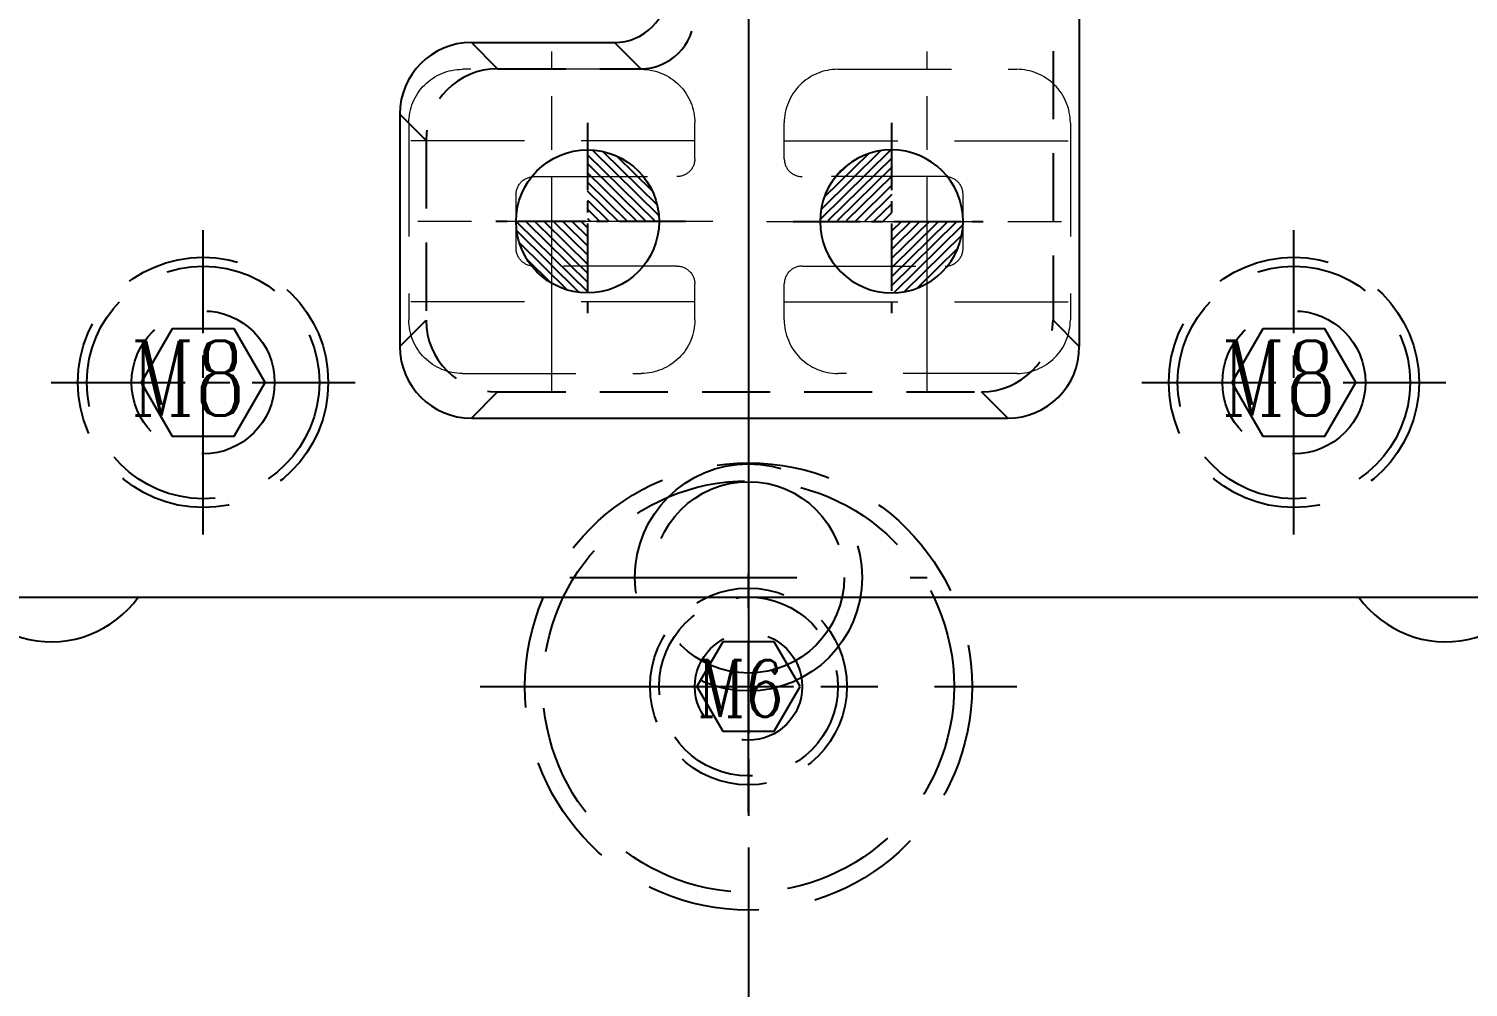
# Model space of a CAD drawing. Header units: inches. Extents: x 149964 to 151052, y -48230 to -47460.
# Drawn here: x 150510.8 to 150591.3, y -47780.5 to -47727 of the extents above; entities that cross this region are included whole.
import ezdxf

# ---------------------------------------------------------------- set-up
doc = ezdxf.new("R2010")
doc.units = ezdxf.units.IN
doc.header["$LTSCALE"] = 2
doc.header["$MEASUREMENT"] = 0
doc.header["$PDMODE"] = 3
doc.header["$PDSIZE"] = 0.3125
for name, pattern in [('ACAD_ISO08W100', [36, 24, -3, 6, -3]), ('CENTER', [50.8, 31.75, -6.35, 6.35, -6.35]), ('CENTER2', [1.125, 0.75, -0.125, 0.125, -0.125]), ('HIDDEN', [9.525, 6.35, -3.175]), ('HIDDEN2', [4.7625, 3.175, -1.5875])]:
    doc.linetypes.add(name, pattern=pattern)
doc.layers.get('0').update_dxf_attribs({"linetype": 'CONTINUOUS'})
doc.layers.get('Defpoints').update_dxf_attribs({"linetype": 'CONTINUOUS'})
for name, color, linetype in [('CAV-COR', 1, 'CONTINUOUS'), ('CL', 1, 'ACAD_ISO08W100'), ('PIN', 4, 'CONTINUOUS'), ('SCREW', 52, 'HIDDEN'), ('SP', 3, 'CONTINUOUS'), ('壓塊', 157, 'CONTINUOUS')]:
    doc.layers.add(name, color=color, linetype=linetype)
doc.layers.add('dim', color=3, linetype='CONTINUOUS', lineweight=15)
doc.layers.add('斜頂座', color=41, linetype='CONTINUOUS', lineweight=9)
doc.styles.add('ROMANC', font='romanc', dxfattribs={"width": 0.6, "height": 1})
doc.styles.get("Standard").update_dxf_attribs({"font": 'txt.shx', "width": 0.67})
doc.dimstyles.new('2.00', dxfattribs={"dimtxt": 5, "dimasz": 4, "dimexe": 0.666, "dimexo": 0.626, "dimgap": 1, "dimtad": 0, "dimzin": 0, "dimdsep": 46, "dimtxsty": 'Standard', "dimcen": 0.09, "dimclrd": 3, "dimclre": 3, "dimclrt": 7, "dimazin": 0, "dimtfac": 1, "dimtofl": 0, "dimtmove": 0, "dimatfit": 0, "dimfxl": 0, "dimtolj": 1, "dimtzin": 0, "dimarcsym": 0})

# ---------------------------------------------------------------- blocks, each defined once
blk = doc.blocks.new('20130710.090407')
at = {"layer": 'SCREW', "linetype": 'CENTER', "ltscale": 0.15}
for p, q in [((0, -7.042), (0, 7.042)), ((-7, 0), (7, 0))]:
    blk.add_line(p, q, dxfattribs=at)
at = {"layer": 'SCREW', "linetype": 'HIDDEN', "ltscale": 0.4}
blk.add_lwpolyline([(-1.443, 2.5), (-2.887, 0), (-1.443, -2.5), (1.443, -2.5), (2.887, 0), (1.443, 2.5)], close=True, dxfattribs=at)
for radius in [5.5, 5, 3]:
    blk.add_circle((0, 0), radius, dxfattribs=at)
at = {"layer": 'dim', "style": 'ROMANC', "width": 0.8}
blk.add_text('M6', height=3.1716, dxfattribs=at).set_placement((-2.885, -1.703))
blk = doc.blocks.new('20130710.090411')
at = {"layer": 'SP', "color": 145, "linetype": 'CENTER', "ltscale": 0.25}
for p, q in [((0, 15), (0, -15)), ((-15, 0), (15, 0))]:
    blk.add_line(p, q, dxfattribs=at)
at = {"layer": 'SP', "color": 145, "linetype": 'HIDDEN', "ltscale": 0.5}
for radius in [12.5, 11.5]:
    blk.add_circle((0, 0), radius, dxfattribs=at)
at = {"layer": 'SCREW'}
blk.add_blockref('20130710.090407', (0, 0), dxfattribs=at)
blk = doc.blocks.new('*D35084')
at = {"layer": 'Defpoints', "color": 0}
for p in [(150593.575, -47753.723), (150508.575, -47758.723), (150593.575, -47825.412)]:
    blk.add_point(p, dxfattribs=at)
at = {"layer": 'dim', "color": 3, "linetype": 'ByBlock', "lineweight": -2}
for p, q in [((150593.575, -47754.349), (150593.575, -47826.078)), ((150508.575, -47759.349), (150508.575, -47826.078)), ((150512.575, -47825.412), (150543.933, -47825.412)), ((150589.575, -47825.412), (150558.216, -47825.412))]:
    blk.add_line(p, q, dxfattribs=at)
at = {"layer": 'dim', "color": 3, "linetype": 'ByBlock'}
for points in [[(150512.575, -47824.745), (150512.575, -47826.079), (150508.575, -47825.412)], [(150589.575, -47826.079), (150589.575, -47824.745), (150593.575, -47825.412)]]:
    blk.add_solid(points, dxfattribs=at)
at = {"layer": 'dim', "color": 7, "linetype": 'ByBlock', "insert": (150551.075, -47825.412), "char_height": 5, "attachment_point": 5}
blk.add_mtext('\\A1;85.00', dxfattribs=at)
blk = doc.blocks.new('20160804.135220')
at = {"layer": 'SCREW', "linetype": 'CENTER2', "ltscale": 5}
for p, q in [((0, -8.5), (0, 8.5)), ((-8.5, 0), (8.5, 0))]:
    blk.add_line(p, q, dxfattribs=at)
at = {"layer": 'SCREW'}
blk.add_lwpolyline([(-1.732, 3), (-3.464, 0), (-1.732, -3), (1.732, -3), (3.464, 0), (1.732, 3)], close=True, dxfattribs=at)
at = {"layer": 'SCREW', "ltscale": 0.5}
for radius in [7, 6.5, 4]:
    blk.add_circle((0, 0), radius, dxfattribs=at)
at = {"layer": 'dim', "style": 'ROMANC', "width": 0.8}
blk.add_text('M8', height=4.1865, dxfattribs=at).set_placement((-4.071, -1.858))
blk = doc.blocks.new('20110825.133703')
at = {"layer": '斜頂座', "linetype": 'ACAD_ISO08W100', "ltscale": 0.25}
for p, q in [((0, 9.5), (0, -9.5)), ((9, 0), (-9, 0))]:
    blk.add_line(p, q, dxfattribs=at)
at = {"layer": '斜頂座', "linetype": 'HIDDEN2'}
for p, q in [((8, 4.5), (-8, 4.5)), ((8, -4.5), (-8, -4.5))]:
    blk.add_line(p, q, dxfattribs=at)
blk.add_lwpolyline([(-1, 2.5, 0.414214), (-2, 1.5), (-2, -1.5, 0.414214), (-1, -2.5), (7, -2.5, -0.414214), (8, -3.5), (8, -5.5, -0.414214), (5, -8.5), (-5, -8.5, -0.414214), (-8, -5.5), (-8, 5.5, -0.414214), (-5, 8.5), (5, 8.5, -0.414214), (8, 5.5), (8, 3.5, -0.414214), (7, 2.5), (-1, 2.5, 0.414214)], format="xyb", dxfattribs=at)
blk = doc.blocks.new('20110825.134403')
at = {"layer": 'PIN', "linetype": 'Continuous'}
h = blk.add_hatch(dxfattribs=at)
h.set_pattern_fill('ANSI31', color=256, scale=2.909091, angle=90.5, style=0)
h.set_pattern_definition([(135.5, (-431.88467, 405.2357), (-0.2548761, -0.2593638), [])])
h.paths.add_polyline_path([(0, 0), (-4, -0.035, 0.414214), (0.035, -4)])
h.paths.add_polyline_path([(-0.035, 4), (0, 0), (4, 0.035, 0.414214)])
at = {"layer": 'PIN', "linetype": 'CENTER2', "ltscale": 2.5}
for p, q in [((0, -5.5), (0, 5.5)), ((-5.5, 0), (5.5, 0))]:
    blk.add_line(p, q, dxfattribs=at)
at = {"layer": 'PIN', "linetype": 'Continuous'}
blk.add_circle((0, 0), 4, dxfattribs=at)

msp = doc.modelspace()

# ---------------------------------------------------------------- linework, layer by layer
at = {"color": 8, "linetype": 'HIDDEN'}
msp.add_line((150541.075, -47757.623), (150561.075, -47757.623), dxfattribs=at)
for radius in [6.35, 5.35]:
    msp.add_circle((150551.075, -47757.623), radius, dxfattribs=at)
for centre, start, end in [((150512.075, -47755.223), 125.68533, 324.31467), ((150590.075, -47755.223), 215.68533, 54.31467)]:
    msp.add_arc(centre, 6, start, end)
at = {"layer": 'CAV-COR', "linetype": 'ByBlock'}
msp.add_line((150508.575, -47758.723), (150593.575, -47758.723), dxfattribs=at)
at = {"layer": 'CL', "color": 7, "linetype": 'CENTER', "ltscale": 0.5}
msp.add_line((150551.075, -47518.723), (150551.075, -47818.723), dxfattribs=at)
at = {"layer": '壓塊', "linetype": 'HIDDEN', "ltscale": 0.3}
for p, q in [((150568.105, -47716.773), (150568.105, -47743.253)), ((150537.045, -47729.193), (150535.575, -47727.723)), ((150545.045, -47729.193), (150543.575, -47727.723)), ((150537.045, -47729.193), (150545.045, -47729.193)), ((150533.045, -47733.193), (150531.575, -47731.723)), ((150533.045, -47733.193), (150533.045, -47743.253)), ((150531.575, -47744.723), (150533.045, -47743.253)), ((150569.575, -47744.723), (150568.105, -47743.253)), ((150535.575, -47748.723), (150537.045, -47747.253)), ((150537.045, -47747.253), (150564.105, -47747.253)), ((150565.575, -47748.723), (150564.105, -47747.253))]:
    msp.add_line(p, q, dxfattribs=at)
at = {"layer": '壓塊', "linetype": 'ByBlock'}
for p, q in [((150569.575, -47716.773), (150569.575, -47744.723)), ((150535.575, -47727.723), (150543.575, -47727.723)), ((150531.575, -47731.723), (150531.575, -47744.723)), ((150535.575, -47748.723), (150565.575, -47748.723))]:
    msp.add_line(p, q, dxfattribs=at)
for centre, radius, start, end in [((150543.575, -47724.723), 3, 270, 0), ((150535.575, -47731.723), 4, 90, 180), ((150535.575, -47744.723), 4, 180, 270), ((150565.575, -47744.723), 4, 270, 0)]:
    msp.add_arc(centre, radius, start, end, dxfattribs=at)
at = {"layer": '壓塊', "linetype": 'HIDDEN', "ltscale": 0.3}
for centre, radius, start, end in [((150545.045, -47726.193), 3, 270, 0), ((150537.045, -47733.193), 4, 90, 180), ((150537.045, -47743.253), 4, 180, 270), ((150564.105, -47743.253), 4, 270, 0)]:
    msp.add_arc(centre, radius, start, end, dxfattribs=at)

# ---------------------------------------------------------------- block references
at = {"layer": 'PIN', "linetype": 'Continuous', "rotation": 180}
msp.add_blockref('20110825.134403', (150542.075, -47737.723), dxfattribs=at)
at = {"layer": 'PIN', "linetype": 'Continuous', "xscale": -1, "rotation": -180}
msp.add_blockref('20110825.134403', (150559.075, -47737.723), dxfattribs=at)
at = {"layer": 'SCREW', "linetype": 'ByBlock'}
for p in [(150520.575, -47746.723), (150581.575, -47746.723)]:
    msp.add_blockref('20160804.135220', p, dxfattribs=at)
at = {"layer": 'SP'}
msp.add_blockref('20130710.090411', (150551.075, -47763.723), dxfattribs=at)
at = {"layer": '斜頂座', "xscale": -1, "rotation": -180}
msp.add_blockref('20110825.133703', (150540.075, -47737.723), dxfattribs=at)
at = {"layer": '斜頂座', "rotation": 180}
msp.add_blockref('20110825.133703', (150561.075, -47737.723), dxfattribs=at)

# ---------------------------------------------------------------- dimensions: what is measured, and where the dimension line sits
at = {"layer": 'dim', "linetype": 'ByBlock'}
dim = msp.add_linear_dim(base=(150593.575, -47825.412), p1=(150508.575, -47758.723), p2=(150593.575, -47753.723), dimstyle='2.00', dxfattribs=at)
dim.commit()
dim.dimension.update_dxf_attribs({"geometry": '*D35084', "text_midpoint": (150551.075, -47825.412)})

doc.saveas('drawing.dxf')
